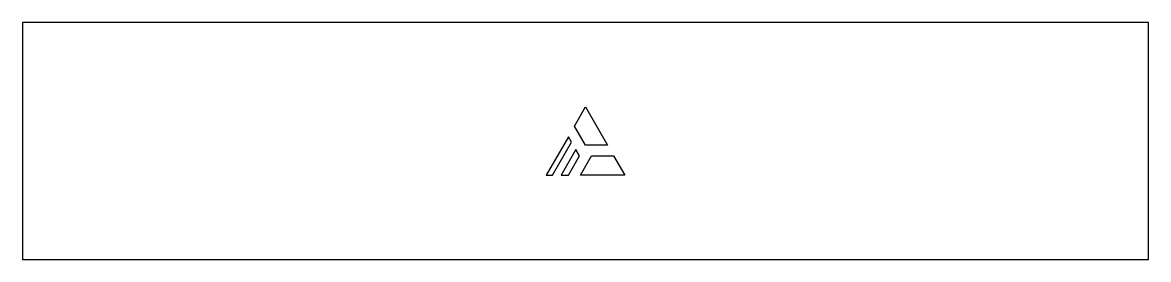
# Model space of a CAD drawing. Header units: millimetres. Extents: x 148 to 1052, y 45 to 235.
import ezdxf

# ---------------------------------------------------------------- set-up
doc = ezdxf.new("R2010")
doc.units = ezdxf.units.MM
doc.layers.get('0').update_dxf_attribs({"linetype": 'CONTINUOUS'})

msp = doc.modelspace()

# ---------------------------------------------------------------- linework, layer by layer
at = {"color": 7}
for points in [[(147.5, 45), (1052.5, 45), (1052.5, 235), (147.5, 235)], [(600.00001, 167.28592), (617.75353, 136.53592), (600.00001, 136.53592), (591.12325, 151.91092)], [(588.78271, 139.07126), (586.24649, 143.46412), (568.49297, 112.71412), (573.56541, 112.71412)], [(580.32865, 112.71412), (586.24649, 112.71412), (595.12325, 128.08912), (592.16433, 133.21412)], [(631.50705, 112.71412), (596.00001, 112.71412), (604.87677, 128.08912), (622.63029, 128.08912)]]:
    msp.add_lwpolyline(points, close=True, dxfattribs=at)

doc.saveas('drawing.dxf')
